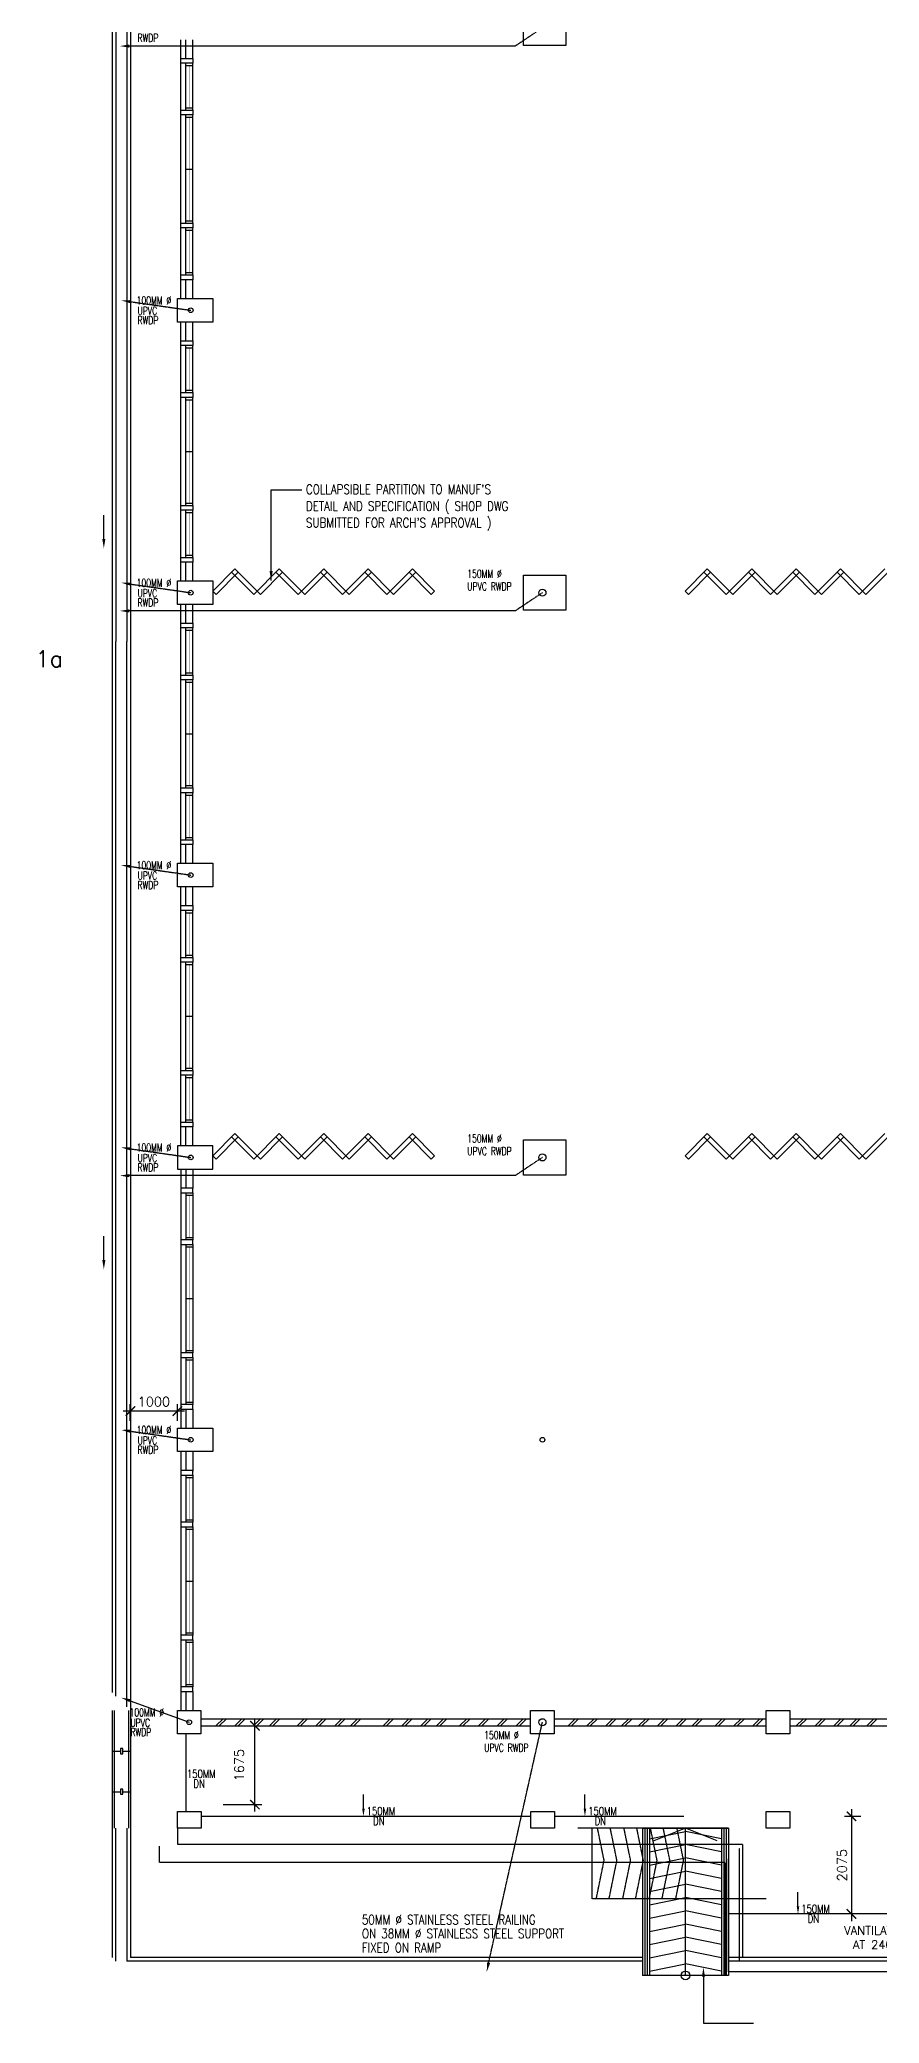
# Model space of a CAD drawing. Header units: feet. Extents: x 1463649 to 2957709, y -1501070 to -681589.
# Drawn here: x 1469543 to 1487370, y -844822 to -802674 of the extents above; entities that cross this region are included whole.
import ezdxf

# ---------------------------------------------------------------- set-up
doc = ezdxf.new("R2010")
doc.units = ezdxf.units.FT
doc.header["$LTSCALE"] = 13
doc.header["$MEASUREMENT"] = 0
doc.linetypes.add('HIDDEN', pattern=[0.375, 0.25, -0.125])
doc.layers.get('0').update_dxf_attribs({"linetype": 'CONTINUOUS'})
for name, color, linetype in [('-EL', 10, 'CONTINUOUS'), ('AR1', 7, 'CONTINUOUS'), ('clad', 251, 'CONTINUOUS'), ('COL', 3, 'CONTINUOUS'), ('DIM', 7, 'CONTINUOUS'), ('DRAIN', 1, 'CONTINUOUS'), ('GRATING', 251, 'CONTINUOUS'), ('H', 1, 'CONTINUOUS'), ('LINE', 7, 'CONTINUOUS'), ('partition', 7, 'CONTINUOUS'), ('RWDP', 145, 'CONTINUOUS'), ('SANI', 7, 'CONTINUOUS'), ('SPEC', 7, 'CONTINUOUS'), ('stair', 7, 'CONTINUOUS'), ('TEX', 2, 'CONTINUOUS'), ('WALL', 2, 'CONTINUOUS'), ('wall.2', 1, 'HIDDEN'), ('WIN', 5, 'CONTINUOUS')]:
    doc.layers.add(name, color=color, linetype=linetype)
doc.styles.add('E', font='ROMANS.SHX', dxfattribs={"width": 0.9})
doc.styles.add('ROMANS', font='romans')
doc.styles.get("Standard").update_dxf_attribs({"font": 'ROMANS.SHX'})
doc.dimstyles.get("Standard").update_dxf_attribs({"dimtxt": 0.18, "dimasz": 0.18, "dimexe": 0.18, "dimexo": 0.0625, "dimgap": 0.09, "dimtad": 0, "dimtih": 1, "dimtoh": 1, "dimdec": 4, "dimzin": 0, "dimdsep": 46, "dimtxsty": 'Standard', "dimcen": 0.09, "dimadec": 0, "dimazin": 0, "dimtfac": 1, "dimtdec": 4, "dimtofl": 0, "dimtmove": 0, "dimatfit": 3, "dimfxl": 1, "dimtolj": 1, "dimtzin": 0, "dimarcsym": 0})
doc.dimstyles.new('STANDARD$0', dxfattribs={"dimscale": 0, "dimtxt": 8, "dimasz": 6, "dimexe": 1, "dimexo": 1, "dimgap": 3, "dimtad": 1, "dimdec": 0, "dimlfac": -1, "dimrnd": 1, "dimzin": 0, "dimdsep": 46, "dimtxsty": 'Standard', "dimcen": 0, "dimclrd": 5, "dimclre": 250, "dimadec": 0, "dimazin": 0, "dimtfac": 1, "dimtdec": 4, "dimtofl": 0, "dimtmove": 0, "dimatfit": 3, "dimfxl": 1, "dimtolj": 1, "dimtzin": 0, "dimarcsym": 0})

# ---------------------------------------------------------------- blocks, each defined once
blk = doc.blocks.new('_ARCHTICK')
at = {"color": 0, "linetype": 'ByBlock', "const_width": 0.15}
blk.add_lwpolyline([(-0.5, -0.5), (0.5, 0.5)], dxfattribs=at)
blk = doc.blocks.new('*D108')
at = {"layer": 'DIM', "color": 7, "lineweight": -2, "transparency": 16777216}
for p, q in [((1473939, -838499), (1474262, -838499)), ((1474112, -840324), (1474112, -838349)), ((1473440, -840174), (1474262, -840174))]:
    blk.add_line(p, q, dxfattribs=at)
at = {"layer": 'DIM', "color": 7, "lineweight": -2, "transparency": 16777216, "xscale": 200, "yscale": 200, "zscale": 200}
for p, rotation in [((1474112, -838499), 90), ((1474112, -840174), 270)]:
    blk.add_blockref('_ARCHTICK', p, dxfattribs=dict(at, rotation=rotation))
at = {"layer": 'DIM', "color": 7, "transparency": 16777216, "insert": (1473778, -839337), "char_height": 200, "attachment_point": 5, "rotation": 90, "style": 'ROMANS'}
blk.add_mtext('\\A1;1675', dxfattribs=at)
blk = doc.blocks.new('*D268')
at = {"color": 7, "linetype": 'Continuous', "lineweight": -2, "transparency": 16777216}
for p, q in [((1472617, -831813), (1471317, -831813)), ((1471467, -832024), (1471467, -831663)), ((1472467, -832024), (1472467, -831663))]:
    blk.add_line(p, q, dxfattribs=at)
at = {"color": 7, "linetype": 'Continuous', "lineweight": -2, "transparency": 16777216, "xscale": 200, "yscale": 200, "zscale": 200, "rotation": 180}
blk.add_blockref('_ARCHTICK', (1471467, -831813), dxfattribs=at)
at = {"color": 7, "linetype": 'Continuous', "lineweight": -2, "transparency": 16777216, "xscale": 200, "yscale": 200, "zscale": 200}
blk.add_blockref('_ARCHTICK', (1472467, -831813), dxfattribs=at)
at = {"color": 7, "linetype": 'Continuous', "transparency": 16777216, "insert": (1471967, -831613), "char_height": 200, "attachment_point": 5, "style": 'ROMANS'}
blk.add_mtext('\\A1;1000', dxfattribs=at)
blk = doc.blocks.new('*D275')
at = {"layer": 'DIM', "color": 7, "linetype": 'Continuous', "lineweight": -2, "transparency": 16777216}
for p, q in [((1486981, -840424), (1486628, -840424)), ((1486778, -840274), (1486778, -842649)), ((1486981, -842499), (1486628, -842499))]:
    blk.add_line(p, q, dxfattribs=at)
at = {"layer": 'DIM', "color": 7, "linetype": 'Continuous', "lineweight": -2, "transparency": 16777216, "xscale": 200, "yscale": 200, "zscale": 200}
for p, rotation in [((1486778, -840424), 90), ((1486778, -842499), 270)]:
    blk.add_blockref('_ARCHTICK', p, dxfattribs=dict(at, rotation=rotation))
at = {"layer": 'DIM', "color": 7, "linetype": 'Continuous', "transparency": 16777216, "insert": (1486578, -841462), "char_height": 200, "attachment_point": 5, "rotation": 90, "style": 'ROMANS'}
blk.add_mtext('\\A1;2075', dxfattribs=at)

msp = doc.modelspace()

# ---------------------------------------------------------------- linework, layer by layer
at = {"layer": '-EL', "color": 0, "linetype": 'Continuous'}
for p, q in [((1483635.9, -843833.6), (1483635.9, -844822.1)), ((1483635.9, -844822.1), (1484699.4, -844822.1))]:
    msp.add_line(p, q, dxfattribs=at)
msp.add_solid([(1483602.6, -843833.6), (1483669.3, -843833.6), (1483635.9, -843633.6)], dxfattribs=at)
at = {"color": 0}
for p, q in [((1472542.2, -808174.1), (1472542.2, -802674.1)), ((1472542.2, -814174.1), (1472542.2, -808674.1)), ((1472542.2, -820174.1), (1472542.2, -814674.1)), ((1472542.2, -826174.1), (1472542.2, -820674.1)), ((1472542.2, -826674.1), (1472542.2, -832174.1)), ((1472542.2, -832674.1), (1472542.2, -838174.1)), ((1472542.2, -832674.1), (1472542.2, -833086.6)), ((1476416.7, -840264.1), (1476416.7, -839959.3)), ((1481120.2, -840264.1), (1481120.2, -839959.3)), ((1485643.6, -842339.1), (1485643.6, -842034.3))]:
    msp.add_line(p, q, dxfattribs=at)
at = {"color": 0, "linetype": 'Continuous'}
for p, q in [((1490142.2, -842499.1), (1484167.2, -842499.1)), ((1484167.2, -843804.1), (1482342.2, -843804.1))]:
    msp.add_line(p, q, dxfattribs=at)
at = {"color": 0}
for points in [[(1476390, -840264.1), (1476443.4, -840264.1), (1476416.7, -840424.1)], [(1481093.5, -840264.1), (1481146.8, -840264.1), (1481120.2, -840424.1)], [(1485616.9, -842339.1), (1485670.3, -842339.1), (1485643.6, -842499.1)]]:
    msp.add_solid(points, dxfattribs=at)
at = {"layer": 'clad', "color": 0}
for p, q in [((1482492.2, -840899.1), (1483254.7, -840743.1)), ((1484017.2, -840899.1), (1483254.7, -840743.1)), ((1482492.2, -841180.4), (1483254.7, -841024.4)), ((1484017.2, -841180.4), (1483254.7, -841024.4)), ((1482492.2, -841461.6), (1483254.7, -841305.6)), ((1482492.2, -841742.9), (1483254.7, -841586.9)), ((1484017.2, -841461.6), (1483254.7, -841305.6)), ((1484017.2, -841742.9), (1483254.7, -841586.9)), ((1482492.2, -842024.1), (1483254.7, -841868.1)), ((1484017.2, -842024.1), (1483254.7, -841868.1)), ((1482492.2, -842305.4), (1483254.7, -842149.4)), ((1482492.2, -842586.6), (1483254.7, -842430.6)), ((1484017.2, -842305.4), (1483254.7, -842149.4)), ((1484017.2, -842586.6), (1483254.7, -842430.6)), ((1482492.2, -842867.9), (1483254.7, -842711.9)), ((1484017.2, -842867.9), (1483254.7, -842711.9)), ((1482492.2, -843149.1), (1483254.7, -842993.1)), ((1482492.2, -843430.4), (1483254.7, -843274.4)), ((1484017.2, -843149.1), (1483254.7, -842993.1)), ((1484017.2, -843430.4), (1483254.7, -843274.4)), ((1482492.2, -843711.6), (1483254.7, -843555.6)), ((1484017.2, -843711.6), (1483254.7, -843555.6))]:
    msp.add_line(p, q, dxfattribs=at)
at = {"layer": 'COL', "color": 0}
for points in [[(1479817.2, -802049.1), (1480717.2, -802049.1), (1480717.2, -802799.1), (1479817.2, -802799.1)], [(1472467.2, -808174.1), (1473217.2, -808174.1), (1473217.2, -808674.1), (1472467.2, -808674.1)], [(1472467.2, -814174.1), (1473217.2, -814174.1), (1473217.2, -814674.1), (1472467.2, -814674.1)], [(1479817.2, -814049.1), (1480717.2, -814049.1), (1480717.2, -814799.1), (1479817.2, -814799.1)], [(1472467.2, -820174.1), (1473217.2, -820174.1), (1473217.2, -820674.1), (1472467.2, -820674.1)], [(1479817.2, -826049.1), (1480717.2, -826049.1), (1480717.2, -826799.1), (1479817.2, -826799.1)], [(1472467.2, -826674.1), (1473217.2, -826674.1), (1473217.2, -826174.1), (1472467.2, -826174.1)], [(1472467.2, -832174.1), (1473217.2, -832174.1), (1473217.2, -832674.1), (1472467.2, -832674.1)], [(1472467.2, -838174.1), (1472967.2, -838174.1), (1472967.2, -838674.1), (1472467.2, -838674.1)], [(1472467.2, -838174.1), (1472967.2, -838174.1), (1472967.2, -838674.1), (1472467.2, -838674.1)], [(1479967.2, -838174.1), (1480467.2, -838174.1), (1480467.2, -838674.1), (1479967.2, -838674.1)], [(1484967.2, -838174.1), (1485467.2, -838174.1), (1485467.2, -838674.1), (1484967.2, -838674.1)], [(1472471.2, -840324.1), (1472971.2, -840324.1), (1472971.2, -840674.1), (1472471.2, -840674.1)], [(1479971.2, -840324.1), (1480471.2, -840324.1), (1480471.2, -840674.1), (1479971.2, -840674.1)], [(1484971.2, -840324.1), (1485471.2, -840324.1), (1485471.2, -840674.1), (1484971.2, -840674.1)]]:
    msp.add_lwpolyline(points, close=True, dxfattribs=at)
at = {"layer": 'DRAIN', "color": 0}
for p, q in [((1471392.2, -786009.1), (1471392.2, -815462.1)), ((1471467.2, -785934.1), (1471467.2, -838174.1)), ((1471087.2, -837794.1), (1471087.2, -786314.1)), ((1471162.2, -786239.1), (1471162.2, -815462.1)), ((1471162.2, -837869.1), (1471162.2, -815462.1)), ((1471392.2, -838099.1), (1471392.2, -815462.1)), ((1471087.2, -843424.1), (1471087.2, -838174.1)), ((1471467.2, -838174.1), (1471467.2, -843424.1)), ((1471087.2, -839037.3), (1471257, -839037.3)), ((1471308, -839037.3), (1471467.2, -839037.3)), ((1471087.2, -839900.5), (1471257, -839900.5)), ((1471308, -839900.5), (1471467.2, -839900.5)), ((1471162.2, -843499.1), (1471162.2, -840674.1)), ((1471392.2, -840674.1), (1471392.2, -843499.1)), ((1482342.2, -843499.1), (1471392.2, -843499.1)), ((1482342.2, -843424.1), (1471467.2, -843424.1)), ((1490142.2, -843424.1), (1484167.2, -843424.1)), ((1490142.2, -843499.1), (1484167.2, -843499.1)), ((1490142.2, -843729.1), (1484167.2, -843729.1))]:
    msp.add_line(p, q, dxfattribs=at)
at = {"layer": 'DRAIN', "color": 0, "linetype": 'HIDDEN'}
for p, q in [((1472467.2, -840674.1), (1472467.2, -841024.1)), ((1472087.2, -841404.1), (1472087.2, -841054.1)), ((1484467.2, -841024.1), (1472467.2, -841024.1)), ((1484392.2, -841099.1), (1484392.2, -843499.1)), ((1484467.2, -841024.1), (1484467.2, -843424.1)), ((1484087.2, -841404.1), (1472087.2, -841404.1)), ((1484087.2, -841404.1), (1484087.2, -843804.1)), ((1484162.2, -841329.1), (1484162.2, -843729.1)), ((1484167.2, -841674.1), (1484167.2, -841674.1))]:
    msp.add_line(p, q, dxfattribs=at)
at = {"layer": 'DRAIN', "color": 0}
for points in [[(1470904.5, -813282.2), (1470904.5, -812778.6)], [(1470904.5, -828602.8), (1470904.5, -828099.3)]]:
    msp.add_lwpolyline(points, dxfattribs=at)
for points in [[(1471257, -839093), (1471308, -839093), (1471308, -838984), (1471257, -838984)], [(1471257, -839956.2), (1471308, -839956.2), (1471308, -839847.2), (1471257, -839847.2)]]:
    msp.add_lwpolyline(points, close=True, dxfattribs=at)
at = {"layer": 'DRAIN', "color": 0, "linetype": 'HIDDEN'}
for points in [[(1484971.2, -842174.1), (1481271.2, -842174.1), (1481271.2, -840674.1)], [(1481361.4, -842174.1), (1481527.6, -841361.6), (1481387, -840674.1)], [(1481633, -842174.1), (1481799.2, -841361.6), (1481658.5, -840674.1)], [(1481923.9, -842174.1), (1482090.1, -841361.6), (1481949.5, -840674.1)], [(1482195.4, -842174.1), (1482361.6, -841361.6), (1482221, -840674.1)], [(1482486.3, -842174.1), (1482652.5, -841361.6), (1482511.9, -840674.1)], [(1482757.9, -842174.1), (1482924.1, -841361.6), (1482783.4, -840674.1)], [(1483048.8, -842174.1), (1483215, -841361.6), (1483074.4, -840674.1)]]:
    msp.add_lwpolyline(points, dxfattribs=at)
at = {"layer": 'DRAIN', "color": 0}
for points in [[(1470937.8, -813282.2), (1470904.5, -813482.2), (1470871.1, -813282.2)], [(1470937.8, -828602.8), (1470904.5, -828802.8), (1470871.1, -828602.8)]]:
    msp.add_solid(points, dxfattribs=at)
at = {"layer": 'GRATING', "color": 0}
for p, q in [((1471126.2, -838174.1), (1471126.2, -840674.1)), ((1471431.2, -838174.1), (1471431.2, -840674.1))]:
    msp.add_line(p, q, dxfattribs=at)
at = {"layer": 'H', "color": 0}
for p, q in [((1473435.6, -838349.1), (1473285.6, -838499.1)), ((1473506.3, -838349.1), (1473356.3, -838499.1)), ((1473833.6, -838349.1), (1473683.6, -838499.1)), ((1473904.3, -838349.1), (1473754.3, -838499.1)), ((1474234.4, -838349.1), (1474084.4, -838499.1)), ((1474305.1, -838349.1), (1474155.1, -838499.1)), ((1474569.6, -838349.1), (1474419.6, -838499.1)), ((1474640.3, -838349.1), (1474490.3, -838499.1)), ((1475158.6, -838349.1), (1475008.6, -838499.1)), ((1475229.3, -838349.1), (1475079.3, -838499.1)), ((1475556.6, -838349.1), (1475406.6, -838499.1)), ((1475627.3, -838349.1), (1475477.3, -838499.1)), ((1475957.5, -838349.1), (1475807.5, -838499.1)), ((1476028.2, -838349.1), (1475878.2, -838499.1)), ((1476292.6, -838349.1), (1476142.6, -838499.1)), ((1476363.3, -838349.1), (1476213.3, -838499.1)), ((1476983.5, -838349.1), (1476833.5, -838499.1)), ((1477054.2, -838349.1), (1476904.2, -838499.1)), ((1477381.5, -838349.1), (1477231.5, -838499.1)), ((1477452.2, -838349.1), (1477302.2, -838499.1)), ((1477782.3, -838349.1), (1477632.3, -838499.1)), ((1477853.1, -838349.1), (1477703.1, -838499.1)), ((1478117.5, -838349.1), (1477967.5, -838499.1)), ((1478188.2, -838349.1), (1478038.2, -838499.1)), ((1478609.4, -838349.1), (1478459.4, -838499.1)), ((1478680.2, -838349.1), (1478530.2, -838499.1)), ((1479007.4, -838349.1), (1478857.4, -838499.1)), ((1479078.2, -838349.1), (1478928.2, -838499.1)), ((1479408.3, -838349.1), (1479258.3, -838499.1)), ((1479479, -838349.1), (1479329, -838499.1)), ((1479809.1, -838349.1), (1479659.1, -838499.1)), ((1479879.8, -838349.1), (1479729.8, -838499.1)), ((1480914.4, -838349.1), (1480764.4, -838499.1)), ((1480985.1, -838349.1), (1480835.1, -838499.1)), ((1481312.4, -838349.1), (1481162.4, -838499.1)), ((1481383.1, -838349.1), (1481233.1, -838499.1)), ((1481713.2, -838349.1), (1481563.2, -838499.1)), ((1481783.9, -838349.1), (1481633.9, -838499.1)), ((1482048.4, -838349.1), (1481898.4, -838499.1)), ((1482119.1, -838349.1), (1481969.1, -838499.1)), ((1482409.8, -838349.1), (1482259.8, -838499.1)), ((1482480.5, -838349.1), (1482330.5, -838499.1)), ((1482807.8, -838349.1), (1482657.8, -838499.1)), ((1482878.5, -838349.1), (1482728.5, -838499.1)), ((1483208.7, -838349.1), (1483058.7, -838499.1)), ((1483279.4, -838349.1), (1483129.4, -838499.1)), ((1483543.8, -838349.1), (1483393.8, -838499.1)), ((1483614.5, -838349.1), (1483464.5, -838499.1)), ((1484035.8, -838349.1), (1483885.8, -838499.1)), ((1484106.5, -838349.1), (1483956.5, -838499.1)), ((1484433.8, -838349.1), (1484283.8, -838499.1)), ((1484504.5, -838349.1), (1484354.5, -838499.1)), ((1484834.6, -838349.1), (1484684.6, -838499.1)), ((1484905.3, -838349.1), (1484755.3, -838499.1)), ((1485757.9, -838349.1), (1485607.9, -838499.1)), ((1485828.6, -838349.1), (1485678.6, -838499.1)), ((1486155.9, -838349.1), (1486005.9, -838499.1)), ((1486226.6, -838349.1), (1486076.6, -838499.1)), ((1486556.8, -838349.1), (1486406.8, -838499.1)), ((1486627.5, -838349.1), (1486477.5, -838499.1)), ((1486891.9, -838349.1), (1486741.9, -838499.1)), ((1486962.6, -838349.1), (1486812.6, -838499.1)), ((1487253.4, -838349.1), (1487103.4, -838499.1)), ((1487324.1, -838349.1), (1487174.1, -838499.1))]:
    msp.add_line(p, q, dxfattribs=at)
at = {"layer": 'LINE', "color": 0}
for p, q in [((1479967.2, -840424.1), (1472967.2, -840424.1)), ((1483217.2, -840424.1), (1480467.2, -840424.1))]:
    msp.add_line(p, q, dxfattribs=at)
msp.add_lwpolyline([(1472642.2, -838674.1), (1472642.2, -840324.1)], dxfattribs=at)
at = {"layer": 'partition', "color": 0, "linetype": 'Continuous'}
msp.add_line((1482342.2, -840674.1), (1484167.2, -840674.1), dxfattribs=at)
at = {"layer": 'RWDP', "color": 0, "linetype": 'HIDDEN'}
for p, q in [((1480217.2, -802424.1), (1479639.4, -802810.8)), ((1479639.4, -802810.8), (1471392.2, -802810.8)), ((1471471.3, -808241.3), (1472748.5, -808424.1)), ((1471471.3, -814241.3), (1472748.5, -814424.1)), ((1480217.2, -814425), (1479639.4, -814811.7)), ((1479639.4, -814811.7), (1471392.2, -814811.7)), ((1471471.3, -820241.3), (1472748.5, -820424.1)), ((1471471.3, -826241.3), (1472748.5, -826424.1)), ((1480217.2, -826424.1), (1479639.4, -826810.8)), ((1479639.4, -826810.8), (1471392.2, -826810.8)), ((1471471.3, -832241.3), (1472748.5, -832424.1)), ((1479075.8, -843533.5), (1480217.2, -838424.1))]:
    msp.add_line(p, q, dxfattribs=at)
at = {"layer": 'RWDP', "color": 0}
msp.add_line((1471461.2, -837966.7), (1472717.2, -838424.1), dxfattribs=at)
for centre, radius in [((1472748.5, -808424.1), 50), ((1472748.5, -814424.1), 50), ((1480217.2, -814425), 75), ((1472748.5, -820424.1), 50), ((1472748.5, -826424.1), 50), ((1480217.2, -826424.1), 75), ((1472748.5, -832424.1), 50), ((1472717.2, -838424.1), 50), ((1480217.2, -838424.1), 75)]:
    msp.add_circle(centre, radius, dxfattribs=at)
at = {"layer": 'RWDP', "color": 0, "linetype": 'Continuous'}
msp.add_circle((1480217.2, -832424.1), 50, dxfattribs=at)
at = {"layer": 'RWDP', "color": 0}
for points in [[(1471444.2, -802844.1), (1471444.2, -802777.4), (1471244.2, -802810.8)], [(1471450.4, -837998.3), (1471472, -837935.2), (1471272, -837902)], [(1479108.4, -843540.5), (1479043.2, -843526.6), (1479034, -843729.1)]]:
    msp.add_solid(points, dxfattribs=at)
at = {"layer": 'RWDP', "color": 0, "linetype": 'HIDDEN'}
for points in [[(1471466.5, -808274.3), (1471476, -808208.3), (1471273.3, -808213)], [(1471466.5, -814274.3), (1471476, -814208.3), (1471273.3, -814213)], [(1471444.2, -814845), (1471444.2, -814778.3), (1471244.2, -814811.7)], [(1471466.5, -820274.3), (1471476, -820208.3), (1471273.3, -820213)], [(1471466.5, -826274.3), (1471476, -826208.3), (1471273.3, -826213)], [(1471444.2, -826844.1), (1471444.2, -826777.5), (1471244.2, -826810.8)], [(1471466.5, -832274.3), (1471476, -832208.3), (1471273.3, -832213)]]:
    msp.add_solid(points, dxfattribs=at)
at = {"layer": 'SANI', "color": 0, "linetype": 'Continuous'}
for p, q in [((1484167.2, -840674.1), (1480967.2, -840674.1)), ((1482342.2, -840674.1), (1482342.2, -843804.1)), ((1482492.2, -840674.1), (1482492.2, -843804.1)), ((1483254.7, -843804.1), (1483254.7, -840674.1)), ((1484017.2, -840674.1), (1484017.2, -843804.1)), ((1484167.2, -840674.1), (1484167.2, -843804.1))]:
    msp.add_line(p, q, dxfattribs=at)
at = {"layer": 'stair', "color": 0}
for p, q in [((1482392.2, -840674.1), (1482392.2, -843804.1)), ((1482442.2, -840674.1), (1482442.2, -843804.1)), ((1484067.2, -840674.1), (1484067.2, -843804.1)), ((1484117.2, -840674.1), (1484117.2, -843804.1))]:
    msp.add_line(p, q, dxfattribs=at)
at = {"layer": 'stair', "color": 0, "linetype": 'Continuous'}
msp.add_lwpolyline([(1483928.8, -840943.6), (1483254.7, -840674.1), (1482580.5, -840943.6)], dxfattribs=at)
msp.add_circle((1483254.7, -843804.1), 93.8, dxfattribs=at)
at = {"layer": 'WALL', "color": 0}
for p, q in [((1472642.2, -803074.1), (1472642.2, -802674.1)), ((1472792.2, -803074.1), (1472792.2, -802674.1)), ((1472642.2, -808174.1), (1472642.2, -807774.1)), ((1472792.2, -808174.1), (1472792.2, -807774.1)), ((1472642.2, -809074.1), (1472642.2, -808674.1)), ((1472792.2, -809074.1), (1472792.2, -808674.1)), ((1472642.2, -814174.1), (1472642.2, -813774.1)), ((1472792.2, -814174.1), (1472792.2, -813774.1)), ((1472642.2, -815074.1), (1472642.2, -814674.1)), ((1472792.2, -815074.1), (1472792.2, -814674.1)), ((1472642.2, -820174.1), (1472642.2, -819774.1)), ((1472792.2, -820174.1), (1472792.2, -819774.1)), ((1472642.2, -821074.1), (1472642.2, -820674.1)), ((1472792.2, -821074.1), (1472792.2, -820674.1)), ((1472642.2, -826174.1), (1472642.2, -825774.1)), ((1472792.2, -826174.1), (1472792.2, -825774.1)), ((1472642.2, -826674.1), (1472642.2, -827074.1)), ((1472792.2, -826674.1), (1472792.2, -827074.1)), ((1472642.2, -831774.1), (1472642.2, -832174.1)), ((1472792.2, -831774.1), (1472792.2, -832174.1)), ((1472642.2, -832674.1), (1472642.2, -833074.1)), ((1472642.2, -832686.6), (1472642.2, -833074.1)), ((1472792.2, -832674.1), (1472792.2, -833074.1)), ((1472792.2, -832686.6), (1472792.2, -833086.6)), ((1472642.2, -837774.1), (1472642.2, -838174.1)), ((1472792.2, -837774.1), (1472792.2, -838174.1)), ((1472967.2, -838349.1), (1479967.2, -838349.1)), ((1472967.2, -838499.1), (1479967.2, -838499.1)), ((1480467.2, -838349.1), (1484967.2, -838349.1)), ((1480467.2, -838499.1), (1484967.2, -838499.1)), ((1485467.2, -838349.1), (1489967.2, -838349.1)), ((1485467.2, -838499.1), (1489967.2, -838499.1))]:
    msp.add_line(p, q, dxfattribs=at)
for points in [[(1472542.2, -803074.1), (1472792.2, -803074.1), (1472792.2, -803174.1), (1472542.2, -803174.1)], [(1472542.2, -804174.1), (1472792.2, -804174.1), (1472792.2, -804274.1), (1472542.2, -804274.1)], [(1472542.2, -806574.1), (1472792.2, -806574.1), (1472792.2, -806674.1), (1472542.2, -806674.1)], [(1472542.2, -807674.1), (1472792.2, -807674.1), (1472792.2, -807774.1), (1472542.2, -807774.1)], [(1472542.2, -809074.1), (1472792.2, -809074.1), (1472792.2, -809174.1), (1472542.2, -809174.1)], [(1472542.2, -810174.1), (1472792.2, -810174.1), (1472792.2, -810274.1), (1472542.2, -810274.1)], [(1472542.2, -812574.1), (1472792.2, -812574.1), (1472792.2, -812674.1), (1472542.2, -812674.1)], [(1472542.2, -813674.1), (1472792.2, -813674.1), (1472792.2, -813774.1), (1472542.2, -813774.1)], [(1472542.2, -815074.1), (1472792.2, -815074.1), (1472792.2, -815174.1), (1472542.2, -815174.1)], [(1472542.2, -816174.1), (1472792.2, -816174.1), (1472792.2, -816274.1), (1472542.2, -816274.1)], [(1472542.2, -818574.1), (1472792.2, -818574.1), (1472792.2, -818674.1), (1472542.2, -818674.1)], [(1472542.2, -819674.1), (1472792.2, -819674.1), (1472792.2, -819774.1), (1472542.2, -819774.1)], [(1472542.2, -821074.1), (1472792.2, -821074.1), (1472792.2, -821174.1), (1472542.2, -821174.1)], [(1472542.2, -822174.1), (1472792.2, -822174.1), (1472792.2, -822274.1), (1472542.2, -822274.1)], [(1472542.2, -824574.1), (1472792.2, -824574.1), (1472792.2, -824674.1), (1472542.2, -824674.1)], [(1472542.2, -825674.1), (1472792.2, -825674.1), (1472792.2, -825774.1), (1472542.2, -825774.1)], [(1472542.2, -827174.1), (1472792.2, -827174.1), (1472792.2, -827074.1), (1472542.2, -827074.1)], [(1472542.2, -828274.1), (1472792.2, -828274.1), (1472792.2, -828174.1), (1472542.2, -828174.1)], [(1472542.2, -830674.1), (1472792.2, -830674.1), (1472792.2, -830574.1), (1472542.2, -830574.1)], [(1472542.2, -831774.1), (1472792.2, -831774.1), (1472792.2, -831674.1), (1472542.2, -831674.1)], [(1472542.2, -833174.1), (1472792.2, -833174.1), (1472792.2, -833074.1), (1472542.2, -833074.1)], [(1472542.2, -834274.1), (1472792.2, -834274.1), (1472792.2, -834174.1), (1472542.2, -834174.1)], [(1472542.2, -836674.1), (1472792.2, -836674.1), (1472792.2, -836574.1), (1472542.2, -836574.1)], [(1472542.2, -837774.1), (1472792.2, -837774.1), (1472792.2, -837674.1), (1472542.2, -837674.1)]]:
    msp.add_lwpolyline(points, close=True, dxfattribs=at)
at = {"layer": 'wall.2', "color": 0, "ltscale": 1500}
for p, q in [((1473217.2, -814388.7), (1473688.2, -813917.7)), ((1473287.9, -814459.5), (1473759, -813988.4)), ((1474088.6, -814459.5), (1473617.5, -813988.4)), ((1474230, -814459.5), (1473688.2, -813917.7)), ((1474088.6, -814459.5), (1474630.4, -813917.7)), ((1474230, -814459.5), (1474701.1, -813988.4)), ((1475030.8, -814459.5), (1474559.7, -813988.4)), ((1475172.2, -814459.5), (1474630.4, -813917.7)), ((1475030.8, -814459.5), (1475572.6, -813917.7)), ((1475172.2, -814459.5), (1475643.3, -813988.4)), ((1475972.9, -814459.5), (1475501.8, -813988.4)), ((1476114.3, -814459.5), (1475572.6, -813917.7)), ((1475972.9, -814459.5), (1476514.7, -813917.7)), ((1476114.3, -814459.5), (1476585.4, -813988.4)), ((1476915.1, -814459.5), (1476444, -813988.4)), ((1477056.5, -814459.5), (1476514.7, -813917.7)), ((1476915.1, -814459.5), (1477456.9, -813917.7)), ((1477056.5, -814459.5), (1477527.6, -813988.4)), ((1477857.2, -814459.5), (1477386.1, -813988.4)), ((1477927.9, -814388.7), (1477456.9, -813917.7)), ((1483247.1, -814388.7), (1483718.2, -813917.7)), ((1483317.8, -814459.5), (1483788.9, -813988.4)), ((1484118.5, -814459.5), (1483647.5, -813988.4)), ((1484260, -814459.5), (1483718.2, -813917.7)), ((1484118.5, -814459.5), (1484660.3, -813917.7)), ((1484260, -814459.5), (1484731, -813988.4)), ((1485060.7, -814459.5), (1484589.6, -813988.4)), ((1485202.1, -814459.5), (1484660.3, -813917.7)), ((1485060.7, -814459.5), (1485602.5, -813917.7)), ((1485202.1, -814459.5), (1485673.2, -813988.4)), ((1486002.9, -814459.5), (1485531.8, -813988.4)), ((1486144.3, -814459.5), (1485602.5, -813917.7)), ((1486002.9, -814459.5), (1486544.6, -813917.7)), ((1486144.3, -814459.5), (1486615.3, -813988.4)), ((1486945, -814459.5), (1486473.9, -813988.4)), ((1487086.4, -814459.5), (1486544.6, -813917.7)), ((1486945, -814459.5), (1487486.8, -813917.7)), ((1487086.4, -814459.5), (1487557.5, -813988.4)), ((1473287.9, -814459.5), (1473217.2, -814388.7)), ((1477857.2, -814459.5), (1477927.9, -814388.7)), ((1483317.8, -814459.5), (1483247.1, -814388.7)), ((1473217.2, -826388.7), (1473688.2, -825917.7)), ((1473287.9, -826459.5), (1473759, -825988.4)), ((1474088.6, -826459.5), (1473617.5, -825988.4)), ((1474230, -826459.5), (1473688.2, -825917.7)), ((1474088.6, -826459.5), (1474630.4, -825917.7)), ((1474230, -826459.5), (1474701.1, -825988.4)), ((1475030.8, -826459.5), (1474559.7, -825988.4)), ((1475172.2, -826459.5), (1474630.4, -825917.7)), ((1475030.8, -826459.5), (1475572.6, -825917.7)), ((1475172.2, -826459.5), (1475643.3, -825988.4)), ((1475972.9, -826459.5), (1475501.8, -825988.4)), ((1476114.3, -826459.5), (1475572.6, -825917.7)), ((1475972.9, -826459.5), (1476514.7, -825917.7)), ((1476114.3, -826459.5), (1476585.4, -825988.4)), ((1476915.1, -826459.5), (1476444, -825988.4)), ((1477056.5, -826459.5), (1476514.7, -825917.7)), ((1476915.1, -826459.5), (1477456.9, -825917.7)), ((1477056.5, -826459.5), (1477527.6, -825988.4)), ((1477857.2, -826459.5), (1477386.1, -825988.4)), ((1477927.9, -826388.7), (1477456.9, -825917.7)), ((1483247.1, -826388.7), (1483718.2, -825917.7)), ((1483317.8, -826459.5), (1483788.9, -825988.4)), ((1484118.5, -826459.5), (1483647.5, -825988.4)), ((1484260, -826459.5), (1483718.2, -825917.7)), ((1484118.5, -826459.5), (1484660.3, -825917.7)), ((1484260, -826459.5), (1484731, -825988.4)), ((1485060.7, -826459.5), (1484589.6, -825988.4)), ((1485202.1, -826459.5), (1484660.3, -825917.7)), ((1485060.7, -826459.5), (1485602.5, -825917.7)), ((1485202.1, -826459.5), (1485673.2, -825988.4)), ((1486002.9, -826459.5), (1485531.8, -825988.4)), ((1486144.3, -826459.5), (1485602.5, -825917.7)), ((1486002.9, -826459.5), (1486544.6, -825917.7)), ((1486144.3, -826459.5), (1486615.3, -825988.4)), ((1486945, -826459.5), (1486473.9, -825988.4)), ((1487086.4, -826459.5), (1486544.6, -825917.7)), ((1486945, -826459.5), (1487486.8, -825917.7)), ((1487086.4, -826459.5), (1487557.5, -825988.4)), ((1473287.9, -826459.5), (1473217.2, -826388.7)), ((1477857.2, -826459.5), (1477927.9, -826388.7)), ((1483317.8, -826459.5), (1483247.1, -826388.7))]:
    msp.add_line(p, q, dxfattribs=at)
at = {"layer": 'WIN', "color": 0}
for p, q in [((1472642.2, -804174.1), (1472642.2, -803174.1)), ((1472642.2, -803224.1), (1472792.2, -803224.1)), ((1472792.2, -804174.1), (1472792.2, -803174.1)), ((1472642.2, -804124.1), (1472792.2, -804124.1)), ((1472642.2, -806574.1), (1472642.2, -804274.1)), ((1472642.2, -804324.1), (1472792.2, -804324.1)), ((1472792.2, -806574.1), (1472792.2, -804274.1)), ((1472642.2, -805424.1), (1472792.2, -805424.1)), ((1472642.2, -806524.1), (1472792.2, -806524.1)), ((1472642.2, -807674.1), (1472642.2, -806674.1)), ((1472792.2, -807674.1), (1472792.2, -806674.1)), ((1472642.2, -806724.1), (1472792.2, -806724.1)), ((1472642.2, -807624.1), (1472792.2, -807624.1)), ((1472642.2, -810174.1), (1472642.2, -809174.1)), ((1472642.2, -809224.1), (1472792.2, -809224.1)), ((1472792.2, -810174.1), (1472792.2, -809174.1)), ((1472642.2, -810124.1), (1472792.2, -810124.1)), ((1472642.2, -812574.1), (1472642.2, -810274.1)), ((1472642.2, -810324.1), (1472792.2, -810324.1)), ((1472792.2, -812574.1), (1472792.2, -810274.1)), ((1472642.2, -811424.1), (1472792.2, -811424.1)), ((1472642.2, -812524.1), (1472792.2, -812524.1)), ((1472642.2, -813674.1), (1472642.2, -812674.1)), ((1472642.2, -812724.1), (1472792.2, -812724.1)), ((1472792.2, -813674.1), (1472792.2, -812674.1)), ((1472642.2, -813624.1), (1472792.2, -813624.1)), ((1472642.2, -816174.1), (1472642.2, -815174.1)), ((1472642.2, -815224.1), (1472792.2, -815224.1)), ((1472792.2, -816174.1), (1472792.2, -815174.1)), ((1472642.2, -816124.1), (1472792.2, -816124.1)), ((1472642.2, -818574.1), (1472642.2, -816274.1)), ((1472642.2, -816324.1), (1472792.2, -816324.1)), ((1472792.2, -818574.1), (1472792.2, -816274.1)), ((1472642.2, -817424.1), (1472792.2, -817424.1)), ((1472642.2, -818524.1), (1472792.2, -818524.1)), ((1472642.2, -819674.1), (1472642.2, -818674.1)), ((1472642.2, -818724.1), (1472792.2, -818724.1)), ((1472792.2, -819674.1), (1472792.2, -818674.1)), ((1472642.2, -819624.1), (1472792.2, -819624.1)), ((1472642.2, -822174.1), (1472642.2, -821174.1)), ((1472642.2, -821224.1), (1472792.2, -821224.1)), ((1472792.2, -822174.1), (1472792.2, -821174.1)), ((1472642.2, -822124.1), (1472792.2, -822124.1)), ((1472642.2, -824574.1), (1472642.2, -822274.1)), ((1472792.2, -824574.1), (1472792.2, -822274.1)), ((1472642.2, -822324.1), (1472792.2, -822324.1)), ((1472642.2, -823424.1), (1472792.2, -823424.1)), ((1472642.2, -824524.1), (1472792.2, -824524.1)), ((1472642.2, -825674.1), (1472642.2, -824674.1)), ((1472642.2, -824724.1), (1472792.2, -824724.1)), ((1472792.2, -825674.1), (1472792.2, -824674.1)), ((1472642.2, -825624.1), (1472792.2, -825624.1)), ((1472642.2, -827174.1), (1472642.2, -828174.1)), ((1472642.2, -827224.1), (1472792.2, -827224.1)), ((1472792.2, -827174.1), (1472792.2, -828174.1)), ((1472642.2, -828124.1), (1472792.2, -828124.1)), ((1472642.2, -828274.1), (1472642.2, -830574.1)), ((1472642.2, -828324.1), (1472792.2, -828324.1)), ((1472792.2, -828274.1), (1472792.2, -830574.1)), ((1472642.2, -829424.1), (1472792.2, -829424.1)), ((1472642.2, -830524.1), (1472792.2, -830524.1)), ((1472642.2, -830674.1), (1472642.2, -831674.1)), ((1472642.2, -830724.1), (1472792.2, -830724.1)), ((1472792.2, -830674.1), (1472792.2, -831674.1)), ((1472642.2, -831624.1), (1472792.2, -831624.1)), ((1472642.2, -833174.1), (1472642.2, -834174.1)), ((1472642.2, -833224.1), (1472792.2, -833224.1)), ((1472792.2, -833174.1), (1472792.2, -834174.1)), ((1472642.2, -834124.1), (1472792.2, -834124.1)), ((1472642.2, -834274.1), (1472642.2, -836574.1)), ((1472642.2, -834324.1), (1472792.2, -834324.1)), ((1472792.2, -834274.1), (1472792.2, -836574.1)), ((1472642.2, -835424.1), (1472792.2, -835424.1)), ((1472642.2, -836524.1), (1472792.2, -836524.1)), ((1472642.2, -836674.1), (1472642.2, -837674.1)), ((1472642.2, -836724.1), (1472792.2, -836724.1)), ((1472792.2, -836674.1), (1472792.2, -837674.1)), ((1472642.2, -837624.1), (1472792.2, -837624.1))]:
    msp.add_line(p, q, dxfattribs=at)
at = {"layer": 'WIN', "color": 0, "const_width": 10, "flags": 128}
for points in [[(1472717.2, -804124.1), (1472717.2, -803224.1)], [(1472717.2, -806524.1), (1472717.2, -804324.1)], [(1472717.2, -806724.1), (1472717.2, -807624.1)], [(1472717.2, -810124.1), (1472717.2, -809224.1)], [(1472717.2, -812524.1), (1472717.2, -810324.1)], [(1472717.2, -812724.1), (1472717.2, -813624.1)], [(1472717.2, -816124.1), (1472717.2, -815224.1)], [(1472717.2, -818524.1), (1472717.2, -816324.1)], [(1472717.2, -818724.1), (1472717.2, -819624.1)], [(1472717.2, -822124.1), (1472717.2, -821224.1)], [(1472717.2, -824524.1), (1472717.2, -822324.1)], [(1472717.2, -824724.1), (1472717.2, -825624.1)], [(1472717.2, -828124.1), (1472717.2, -827224.1)], [(1472717.2, -828324.1), (1472717.2, -830524.1)], [(1472717.2, -830724.1), (1472717.2, -831624.1)], [(1472717.2, -834124.1), (1472717.2, -833224.1)], [(1472717.2, -834324.1), (1472717.2, -836524.1)], [(1472717.2, -836724.1), (1472717.2, -837624.1)]]:
    msp.add_lwpolyline(points, dxfattribs=at)

# ---------------------------------------------------------------- texts
at = {"color": 0, "linetype": 'Continuous', "insert": (1488960.5, -843240.3), "char_height": 180, "attachment_point": 9, "style": 'ROMANS'}
msp.add_mtext('\\A1;VANTILATION BLOCK\\PAT 2400mm HIGH', dxfattribs=at)
at = {"layer": 'AR1', "color": 0, "style": 'ROMANS'}
msp.add_text('1a', height=350, dxfattribs=at).set_placement((1469452.6, -816003.6))
at = {"layer": 'RWDP', "color": 0, "style": 'ROMANS', "width": 0.7}
for s, p in [('RWDP', (1471619.1, -802720.6)), ('100MM %%c', (1471601.1, -808299.6)), ('UPVC ', (1471619.1, -808521.6)), ('RWDP', (1471619.1, -808720.6)), ('100MM %%c', (1471601.1, -814299.6)), ('UPVC RWDP', (1478620.8, -814375.6)), ('150MM %%c', (1478620.8, -814106.6)), ('UPVC ', (1471619.1, -814521.6)), ('RWDP', (1471619.1, -814720.6)), ('100MM %%c', (1471601.1, -820299.6)), ('UPVC ', (1471619.1, -820521.6)), ('RWDP', (1471619.1, -820720.6)), ('150MM %%c', (1478620.8, -826106.6)), ('100MM %%c', (1471601.1, -826299.6)), ('UPVC ', (1471619.1, -826521.6)), ('UPVC RWDP', (1478620.8, -826375.6)), ('RWDP', (1471619.1, -826720.6)), ('100MM %%c', (1471601.1, -832299.6)), ('UPVC ', (1471619.1, -832521.6)), ('RWDP', (1471619.1, -832720.6)), ('100MM %%c', (1471450.1, -838299.6)), ('UPVC ', (1471468.1, -838521.6)), ('RWDP', (1471468.1, -838720.6)), ('150MM %%c', (1478979.8, -838782.6)), ('UPVC RWDP', (1478979.8, -839051.6))]:
    msp.add_text(s, height=170, dxfattribs=at).set_placement(p)
at = {"layer": 'SPEC', "color": 0, "width": 0.8}
for s, style, p in [("COLLAPSIBLE PARTITION TO MANUF'S ", 'ROMANS', (1475196.1, -812328.2)), ('DETAIL AND SPECIFICATION ( SHOP DWG ', 'ROMANS', (1475196.1, -812684.3)), ("SUBMITTED FOR ARCH'S APPROVAL )", 'ROMANS', (1475196.1, -813037.2)), ('50MM %%C STAINLESS STEEL RAILING', 'E', (1476383.5, -842719.9)), ('ON 38MM %%C STAINLESS STEEL SUPPORT', 'E', (1476385.5, -843015.5)), ('FIXED ON RAMP', 'E', (1476382.2, -843315.2))]:
    msp.add_text(s, height=200, dxfattribs=dict(at, style=style)).set_placement(p)
at = {"layer": 'TEX', "color": 0, "ltscale": 0.5, "style": 'ROMANS', "width": 0.75}
for s, p in [('150MM ', (1472669.2, -839608.1)), ('DN', (1472806.7, -839816)), ('150MM ', (1476485.4, -840400.9)), ('150MM ', (1481188.9, -840400.9)), ('DN', (1476622.9, -840608.8)), ('DN', (1481326.4, -840608.8)), ('150MM ', (1485712.3, -842475.9)), ('DN', (1485849.8, -842683.8))]:
    msp.add_text(s, height=175, dxfattribs=at).set_placement(p)

# ---------------------------------------------------------------- dimensions: what is measured, and where the dimension line sits
at = {"color": 0, "linetype": 'Continuous'}
dim = msp.add_linear_dim(base=(1471467.2, -831813), p1=(1472467.2, -832174.1), p2=(1471467.2, -832174.1), dimstyle='STANDARD$0', override={"dimscale": 100, "dimtxt": 2, "dimasz": 2, "dimexe": 1.5, "dimexo": 1.5, "dimgap": 1, "dimtxsty": 'ROMANS', "dimblk": 'ARCHTICK', "dimdle": 1.5, "dimclrd": 7, "dimclre": 7, "dimclrt": 7, "dimtdec": 0, "dimtmove": 2}, dxfattribs=at)
dim.commit()
dim.dimension.update_dxf_attribs({"geometry": '*D268', "text_midpoint": (1471967.2, -831613)})
at = {"layer": 'DIM', "color": 0}
dim = msp.add_linear_dim(base=(1474111.5, -838499.1), p1=(1473289.8, -840174.1), p2=(1473788.5, -838499.1), angle=90, dimstyle='STANDARD$0', override={"dimscale": 100, "dimtxt": 2, "dimasz": 2, "dimexe": 1.5, "dimexo": 1.5, "dimgap": 1, "dimtxsty": 'ROMANS', "dimblk": 'ARCHTICK', "dimdle": 1.5, "dimclrd": 7, "dimclre": 7, "dimclrt": 7, "dimtdec": 0, "dimtmove": 2}, dxfattribs=at)
dim.commit()
dim.dimension.update_dxf_attribs({"geometry": '*D108', "text_midpoint": (1473777.9, -839336.6), "dimtype": 160})
at = {"layer": 'DIM', "color": 0, "linetype": 'Continuous'}
dim = msp.add_linear_dim(base=(1486777.8, -842499.1), p1=(1487131.3, -840424.1), p2=(1487131.3, -842499.1), angle=90, dimstyle='STANDARD$0', override={"dimscale": 100, "dimtxt": 2, "dimasz": 2, "dimexe": 1.5, "dimexo": 1.5, "dimgap": 1, "dimtxsty": 'ROMANS', "dimblk": 'ARCHTICK', "dimdle": 1.5, "dimclrd": 7, "dimclre": 7, "dimclrt": 7, "dimtdec": 0, "dimtmove": 2}, dxfattribs=at)
dim.commit()
dim.dimension.update_dxf_attribs({"geometry": '*D275', "text_midpoint": (1486577.8, -841461.6)})

# ---------------------------------------------------------------- leaders
at = {"layer": 'SPEC', "color": 0}
msp.add_leader([(1474457, -814166), (1474457, -812241.3), (1475111.2, -812241.3)], dimstyle='Standard', override={"dimscale": 100, "dimtxt": 2, "dimasz": 2, "dimexe": 1.5, "dimexo": 1.5, "dimgap": 1, "dimtad": 0, "dimtih": 0, "dimtoh": 0, "dimdec": 0, "dimtxsty": 'ROMANS', "dimcen": 0, "dimdle": 1.5, "dimclrd": 7, "dimclre": 7, "dimclrt": 7, "dimtdec": 0, "dimtmove": 2}, dxfattribs=at)

doc.saveas('drawing.dxf')
